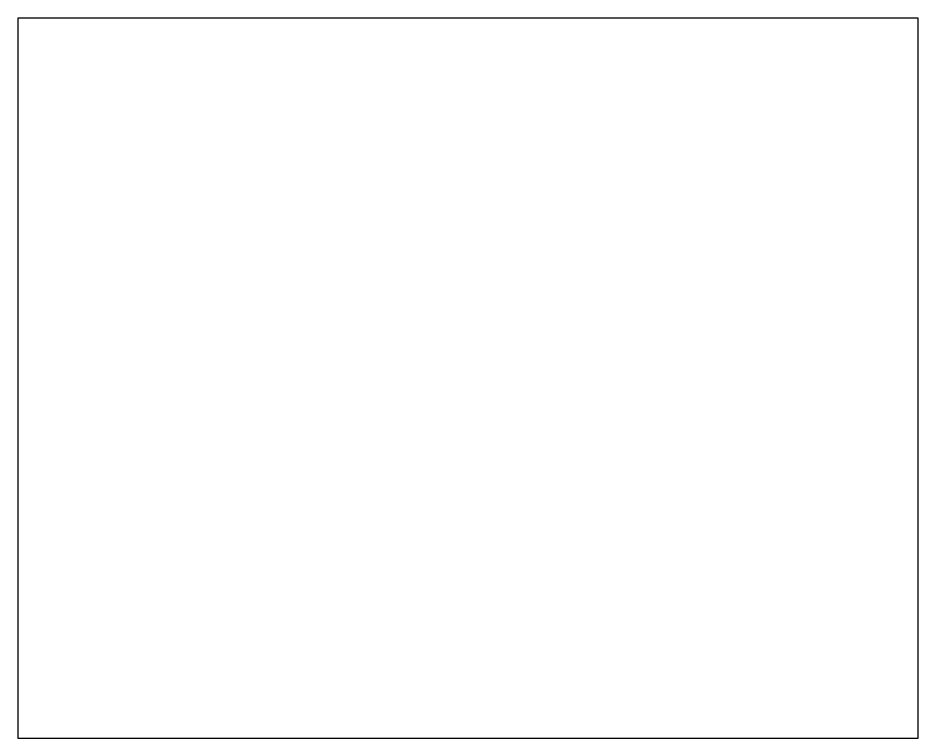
# Model space of a CAD drawing. Header units: metres. Extents: x 2 to 323, y -2 to 254.
# Drawn here: x 131.046 to 131.546, y 97.361 to 97.761 of the extents above; entities that cross this region are included whole.
import ezdxf

# ---------------------------------------------------------------- set-up
doc = ezdxf.new("R2010")
doc.units = ezdxf.units.M
doc.layers.add('REFERENCIA', color=7, linetype='Continuous')

msp = doc.modelspace()

# ---------------------------------------------------------------- linework, layer by layer
at = {"layer": 'REFERENCIA'}
for p, q in [((131.146, 97.761), (131.046, 97.761)), ((131.146, 97.761), (131.046, 97.761)), ((131.046, 97.361), (131.146, 97.361)), ((131.046, 97.361), (131.146, 97.361))]:
    msp.add_line(p, q, dxfattribs=at)
msp.add_lwpolyline([(131.046, 97.361), (131.546, 97.361), (131.546, 97.761), (131.046, 97.761), (131.046, 97.361)], close=True, dxfattribs=at)
msp.add_lwpolyline([(131.046, 97.361), (131.546, 97.361), (131.546, 97.761), (131.046, 97.761), (131.046, 97.361)], close=True, dxfattribs=at)
msp.add_lwpolyline([(131.046, 97.361), (131.546, 97.361), (131.546, 97.761), (131.046, 97.761), (131.046, 97.361)], close=True, dxfattribs=at)
msp.add_lwpolyline([(131.046, 97.361), (131.546, 97.361), (131.546, 97.761), (131.046, 97.761), (131.046, 97.361)], close=True, dxfattribs=at)

doc.saveas('drawing.dxf')
